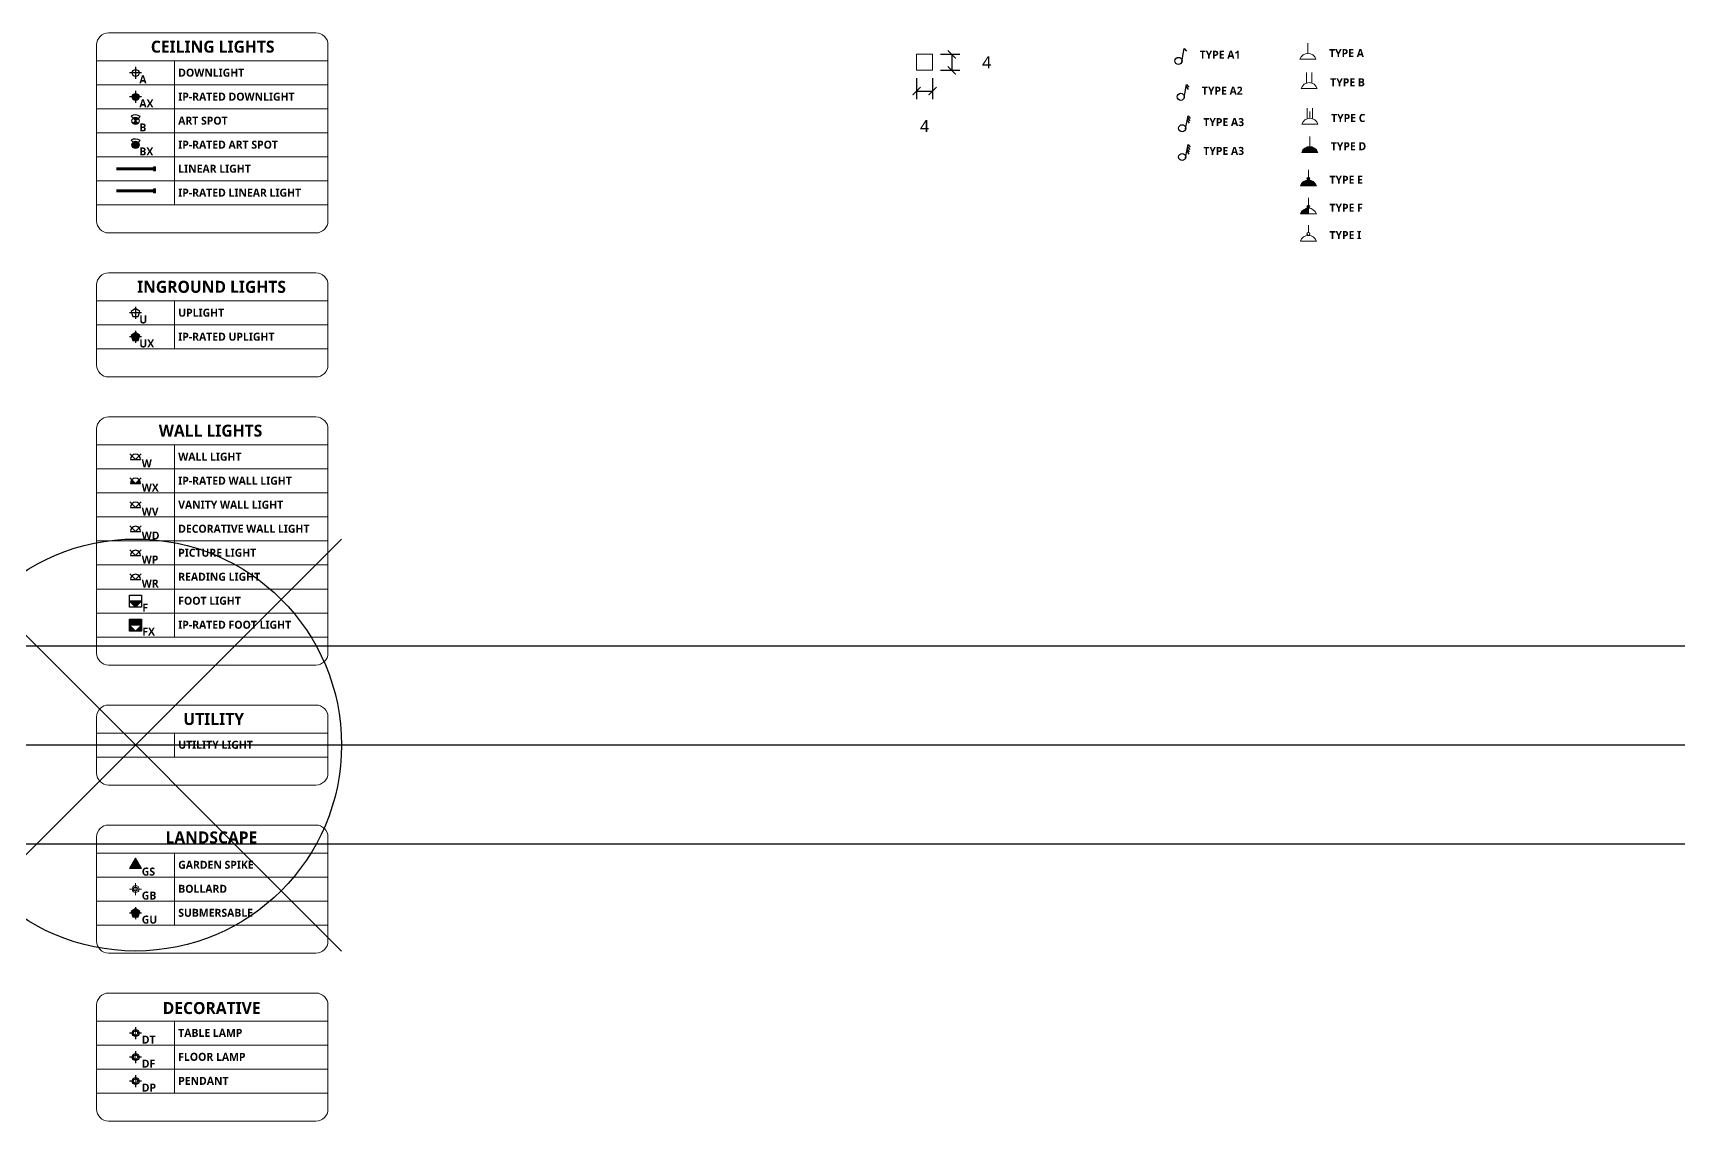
# Model space of a CAD drawing. Header units: millimetres. Extents: x 38267 to 100090, y -15201 to 6358.
# Drawn here: x 39038.2 to 39449.4, y -1068.6 to -796.6 of the extents above; entities that cross this region are included whole.
import ezdxf

# ---------------------------------------------------------------- set-up
doc = ezdxf.new("R2010")
doc.units = ezdxf.units.MM
doc.header["$PDMODE"] = 35
doc.linetypes.add('Center 1_4_', pattern=[13.49375, 6.35, -2.38125, 2.38125, -2.38125])
for name, color, linetype, lineweight in [('E-LUM-BLD', 91, 'Continuous', 30), ('E-LUM-DIM', 7, 'Center 1_4_', 30), ('E-LUM-DL', 131, 'Continuous', 30), ('E-LUM-FL', 21, 'Continuous', 30), ('E-LUM-FLMP', 105, 'Continuous', 30), ('E-LUM-GFIT', 252, 'Continuous', 30), ('E-LUM-LL', 175, 'Continuous', 30), ('E-LUM-PDT', 135, 'Continuous', 30), ('E-LUM-SP', 143, 'Continuous', 30), ('E-LUM-SPK', 71, 'Continuous', 30), ('E-LUM-SWIT', 55, 'Continuous', 30), ('E-LUM-TLMP', 33, 'Continuous', 30), ('E-LUM-TRK', 31, 'Continuous', 30), ('E-LUM-UL', 91, 'Continuous', 30), ('E-LUM-WL', 201, 'Continuous', 30), ('P-BLOCK', 7, 'Continuous', 15)]:
    doc.layers.add(name, color=color, linetype=linetype, lineweight=lineweight)
doc.styles.add('1-1', font='Yu Gothic UI Semibold.ttf', dxfattribs={"height": 1.5})
doc.styles.get("Standard").update_dxf_attribs({"font": 'arial.ttf', "height": 3})
doc.dimstyles.new('1-1', dxfattribs={"dimtxt": 3, "dimasz": 2, "dimexe": 2, "dimexo": 2, "dimgap": 1.5, "dimtad": 1, "dimtih": 1, "dimtoh": 1, "dimdec": 0, "dimzin": 0, "dimdsep": 46, "dimtxsty": 'Standard', "dimblk": 'ARCHTICK', "dimcen": 0, "dimclrd": 256, "dimclre": 256, "dimclrt": 256, "dimadec": 0, "dimazin": 0, "dimtfac": 1, "dimtdec": 0, "dimtofl": 0, "dimtmove": 2, "dimatfit": 2, "dimfxl": 1, "dimtolj": 1, "dimtzin": 0, "dimlwd": -1, "dimlwe": -1, "dimarcsym": 0})

# ---------------------------------------------------------------- blocks, each defined once
blk = doc.blocks.new('_ArchTick')
at = {"color": 0, "linetype": 'ByBlock', "const_width": 0.15}
blk.add_lwpolyline([(-0.5, -0.5), (0.5, 0.5)], dxfattribs=at)
blk = doc.blocks.new('*D18')
at = {"layer": 'Defpoints', "color": 0, "ltscale": 10, "transparency": 16777216}
for p in [(39259.09, -805.93), (39263.09, -805.93), (39263.09, -811.11)]:
    blk.add_point(p, dxfattribs=at)
at = {"layer": 'E-LUM-DIM', "ltscale": 10, "transparency": 16777216}
for p, q in [((39259.09, -807.93), (39259.09, -813.11)), ((39263.09, -807.93), (39263.09, -813.11)), ((39259.09, -811.11), (39263.09, -811.11))]:
    blk.add_line(p, q, dxfattribs=at)
at = {"layer": 'E-LUM-DIM', "ltscale": 10, "transparency": 16777216, "xscale": 2, "yscale": 2, "zscale": 2, "rotation": 180}
blk.add_blockref('_ArchTick', (39259.09, -811.11), dxfattribs=at)
at = {"layer": 'E-LUM-DIM', "ltscale": 10, "transparency": 16777216, "xscale": 2, "yscale": 2, "zscale": 2}
blk.add_blockref('_ArchTick', (39263.09, -811.11), dxfattribs=at)
at = {"layer": 'E-LUM-DIM', "lineweight": 0, "ltscale": 10, "transparency": 16777216, "insert": (39261.09, -819.86), "char_height": 3, "attachment_point": 5}
blk.add_mtext('\\A1;4', dxfattribs=at)
blk = doc.blocks.new('*D8')
at = {"layer": 'Defpoints', "color": 0, "ltscale": 10, "transparency": 16777216}
for p in [(39263.09, -801.93), (39263.09, -805.93), (39267.86, -805.93)]:
    blk.add_point(p, dxfattribs=at)
at = {"layer": 'E-LUM-DIM', "ltscale": 10, "transparency": 16777216}
for p, q in [((39265.09, -801.93), (39269.86, -801.93)), ((39267.86, -801.93), (39267.86, -805.93)), ((39265.09, -805.93), (39269.86, -805.93))]:
    blk.add_line(p, q, dxfattribs=at)
at = {"layer": 'E-LUM-DIM', "ltscale": 10, "transparency": 16777216, "xscale": 2, "yscale": 2, "zscale": 2}
for p, rotation in [((39267.86, -801.93), 90), ((39267.86, -805.93), 270)]:
    blk.add_blockref('_ArchTick', p, dxfattribs=dict(at, rotation=rotation))
at = {"layer": 'E-LUM-DIM', "lineweight": 0, "ltscale": 10, "transparency": 16777216, "insert": (39276.61, -803.93), "char_height": 3, "attachment_point": 5}
blk.add_mtext('\\A1;4', dxfattribs=at)
blk = doc.blocks.new('A')
at = {"layer": 'E-LUM-DL', "lineweight": 30}
for p, q in [((1.5, 0), (-1.5, 0)), ((0, 1.5), (0, -1.5))]:
    blk.add_line(p, q, dxfattribs=at)
blk.add_circle((0, 0), 0.869, dxfattribs=at)
at = {"layer": 'E-LUM-GFIT', "lineweight": 0}
blk.add_circle((0, 0), 0.869, dxfattribs=at)
blk = doc.blocks.new('AX')
at = {"layer": 'E-LUM-DL', "lineweight": 0, "ltscale": 100}
h = blk.add_hatch(color=256, dxfattribs=at)
h.dxf.hatch_style = 1
edge = h.paths.add_edge_path()
edge.add_arc((0, 0), 0.869, 0, 360)
at = {"layer": 'E-LUM-DL', "lineweight": 30}
for p, q in [((1.5, 0), (-1.5, 0)), ((0, 1.5), (0, -1.5))]:
    blk.add_line(p, q, dxfattribs=at)
blk.add_circle((0, 0), 0.869, dxfattribs=at)
at = {"layer": 'E-LUM-GFIT', "lineweight": 0}
blk.add_circle((0, 0), 0.869, dxfattribs=at)
blk = doc.blocks.new('B')
at = {"layer": 'E-LUM-SP', "lineweight": 30}
h = blk.add_hatch(color=256, dxfattribs=at)
h.dxf.hatch_style = 1
h.paths.add_polyline_path([(0.63, -0.65), (0, 0), (-0.65, -0.63, 0.414006)])
h.paths.add_polyline_path([(0.65, 0.63, 0.414006), (-0.63, 0.65), (0, 0)])
at = {"layer": 'E-LUM-GFIT', "lineweight": 30}
blk.add_circle((0, 0), 0.902, dxfattribs=at)
at = {"layer": 'E-LUM-SP', "lineweight": 30}
for p, q in [((-1.12, 1.15), (0.63, -0.65)), ((-0.65, -0.63), (1.15, 1.12))]:
    blk.add_line(p, q, dxfattribs=at)
blk.add_circle((0, 0), 0.902, dxfattribs=at)
blk.add_arc((-0.01, -0.57), 2.05, 55.5571, 122.7584, dxfattribs=at)
blk = doc.blocks.new('BX')
at = {"layer": 'E-LUM-SP', "lineweight": 30, "ltscale": 10}
h = blk.add_hatch(color=256, dxfattribs=at)
h.dxf.hatch_style = 1
h.paths.add_polyline_path([(0, 0), (-0.63, 0.65, 0.202824), (-0.9, 0, 0.19519), (-0.65, -0.63)])
h.paths.add_polyline_path([(0, 0), (0.63, -0.65, 0.202824), (0.9, 0, 0.19519), (0.65, 0.63)])
at = {"layer": 'E-LUM-SP', "lineweight": 30}
h = blk.add_hatch(color=256, dxfattribs=at)
h.dxf.hatch_style = 1
h.paths.add_polyline_path([(0.63, -0.65), (0, 0), (-0.65, -0.63, 0.414006)])
h.paths.add_polyline_path([(0.65, 0.63, 0.414006), (-0.63, 0.65), (0, 0)])
at = {"layer": 'E-LUM-GFIT', "lineweight": 30}
blk.add_circle((0, 0), 0.902, dxfattribs=at)
at = {"layer": 'E-LUM-SP', "lineweight": 30}
for p, q in [((-1.12, 1.15), (0.63, -0.65)), ((-0.65, -0.63), (1.15, 1.12))]:
    blk.add_line(p, q, dxfattribs=at)
blk.add_circle((0, 0), 0.902, dxfattribs=at)
blk.add_arc((-0.01, -0.57), 2.05, 55.5571, 122.7584, dxfattribs=at)
blk = doc.blocks.new('C')
at = {"layer": 'E-LUM-LL', "lineweight": 0, "ltscale": 100}
for p, q in [((-0.35, 0.37), (-0.35, 0.5)), ((-0.35, 0.5), (0.15, 0.5)), ((0, 0.37), (-0.35, 0.37)), ((0, -0.37), (0, 0.37)), ((0.15, 0.5), (0.15, -0.5)), ((-0.35, -0.37), (-0.35, -0.5)), ((-0.35, -0.37), (0, -0.37)), ((-0.35, -0.5), (0.15, -0.5))]:
    blk.add_line(p, q, dxfattribs=at)
blk = doc.blocks.new('CX')
at = {"layer": 'E-LUM-LL', "lineweight": 0, "ltscale": 100}
for p, q in [((-0.35, 0.37), (-0.35, 0.5)), ((-0.35, 0.5), (0.15, 0.5)), ((0, 0.37), (-0.35, 0.37)), ((0, -0.37), (0, 0.37)), ((0.15, 0.5), (0.15, -0.5)), ((-0.35, -0.37), (-0.35, -0.5)), ((-0.35, -0.37), (0, -0.37)), ((-0.35, -0.5), (0.15, -0.5))]:
    blk.add_line(p, q, dxfattribs=at)
blk = doc.blocks.new('U')
at = {"layer": 'E-LUM-GFIT', "lineweight": 30}
blk.add_lwpolyline([(-1.07, 0.35), (-0.66, -0.91), (0.66, -0.91), (1.07, 0.35), (0, 1.12), (-1.07, 0.35)], dxfattribs=at)
at = {"layer": 'E-LUM-UL', "lineweight": 30}
for p, q in [((1.5, 0), (-1.5, 0)), ((0, 1.5), (0, -1.5))]:
    blk.add_line(p, q, dxfattribs=at)
blk.add_lwpolyline([(-1.07, 0.35), (-0.66, -0.91), (0.66, -0.91), (1.07, 0.35), (0, 1.12), (-1.07, 0.35)], dxfattribs=at)
blk = doc.blocks.new('UX')
at = {"layer": 'E-LUM-UL', "lineweight": 30}
h = blk.add_hatch(color=256, dxfattribs=at)
h.dxf.hatch_style = 1
h.paths.add_polyline_path([(0, 1.12), (-1.07, 0.35), (-0.66, -0.91), (0.66, -0.91), (1.07, 0.35)])
at = {"layer": 'E-LUM-GFIT', "lineweight": 30}
blk.add_lwpolyline([(-1.07, 0.35), (-0.66, -0.91), (0.66, -0.91), (1.07, 0.35), (0, 1.12), (-1.07, 0.35)], dxfattribs=at)
at = {"layer": 'E-LUM-UL', "lineweight": 30}
for p, q in [((1.5, 0), (-1.5, 0)), ((0, 1.5), (0, -1.5))]:
    blk.add_line(p, q, dxfattribs=at)
blk.add_lwpolyline([(-1.07, 0.35), (-0.66, -0.91), (0.66, -0.91), (1.07, 0.35), (0, 1.12), (-1.07, 0.35)], dxfattribs=at)
blk = doc.blocks.new('W')
at = {"layer": 'E-LUM-WL', "linetype": 'Continuous', "lineweight": 30}
for p, q in [((-1.41, 1.41), (0, 0)), ((-1.27, 0), (1.27, 0)), ((0, 0), (1.41, 1.41))]:
    blk.add_line(p, q, dxfattribs=at)
blk.add_arc((0, 0), 1.27, 0, 180, dxfattribs=at)
blk = doc.blocks.new('WX')
at = {"layer": 'E-LUM-WL', "linetype": 'ByBlock', "lineweight": 0, "ltscale": 10}
h = blk.add_hatch(color=256, dxfattribs=at)
h.dxf.hatch_style = 1
h.paths.add_polyline_path([(-0.9, 0.9, 0.198912), (-1.27, 0), (0, 0)])
h.paths.add_polyline_path([(0.9, 0.9), (0, 0), (1.27, 0, 0.198912)])
at = {"layer": 'E-LUM-WL', "linetype": 'Continuous', "lineweight": 30}
for p, q in [((-1.41, 1.41), (0, 0)), ((-1.27, 0), (1.27, 0)), ((0, 0), (1.41, 1.41))]:
    blk.add_line(p, q, dxfattribs=at)
blk.add_arc((0, 0), 1.27, 0, 180, dxfattribs=at)
blk = doc.blocks.new('WV')
at = {"layer": 'E-LUM-WL', "linetype": 'Continuous', "lineweight": 30}
for p, q in [((-1.41, 1.41), (0, 0)), ((-1.27, 0), (1.27, 0)), ((0, 0), (1.41, 1.41))]:
    blk.add_line(p, q, dxfattribs=at)
blk.add_arc((0, 0), 1.27, 0, 180, dxfattribs=at)
blk = doc.blocks.new('WD')
at = {"layer": 'E-LUM-WL', "linetype": 'Continuous', "lineweight": 30}
for p, q in [((-1.41, 1.41), (0, 0)), ((-1.27, 0), (1.27, 0)), ((0, 0), (1.41, 1.41))]:
    blk.add_line(p, q, dxfattribs=at)
blk.add_arc((0, 0), 1.27, 0, 180, dxfattribs=at)
blk = doc.blocks.new('WP')
at = {"layer": 'E-LUM-WL', "linetype": 'Continuous', "lineweight": 30}
for p, q in [((-1.41, 1.41), (0, 0)), ((-1.27, 0), (1.27, 0)), ((0, 0), (1.41, 1.41))]:
    blk.add_line(p, q, dxfattribs=at)
blk.add_arc((0, 0), 1.27, 0, 180, dxfattribs=at)
blk = doc.blocks.new('WR')
at = {"layer": 'E-LUM-WL', "linetype": 'Continuous', "lineweight": 30}
for p, q in [((-1.41, 1.41), (0, 0)), ((-1.27, 0), (1.27, 0)), ((0, 0), (1.41, 1.41))]:
    blk.add_line(p, q, dxfattribs=at)
blk.add_arc((0, 0), 1.27, 0, 180, dxfattribs=at)
blk = doc.blocks.new('FX')
at = {"layer": 'E-LUM-FL', "lineweight": 30, "ltscale": 100}
h = blk.add_hatch(color=256, dxfattribs=at)
h.dxf.hatch_style = 1
h.paths.add_polyline_path([(1.5, 0), (0, -1.5), (1.5, -1.5)])
h.paths.add_polyline_path([(0, -1.5), (-1.5, 0), (-1.5, -1.5)])
h.paths.add_polyline_path([(-1.5, 1.5), (-1.5, 0), (1.5, 0), (1.5, 1.5)])
for p, q in [((1.5, 0), (-1.5, 0)), ((-1.5, 0), (0, -1.5)), ((0, -1.5), (1.5, 0))]:
    blk.add_line(p, q, dxfattribs=at)
at = {"layer": 'E-LUM-FL', "lineweight": 30}
blk.add_lwpolyline([(-1.5, 1.5), (1.5, 1.5), (1.5, -1.5), (-1.5, -1.5)], close=True, dxfattribs=at)
at = {"layer": 'E-LUM-GFIT', "lineweight": 30}
blk.add_lwpolyline([(-1.5, 1.5), (1.5, 1.5), (1.5, -1.5), (-1.5, -1.5)], close=True, dxfattribs=at)
blk = doc.blocks.new('F')
at = {"layer": 'E-LUM-FL', "lineweight": 30, "ltscale": 100}
h = blk.add_hatch(color=256, dxfattribs=at)
h.dxf.hatch_style = 1
h.paths.add_polyline_path([(1.5, 0), (-1.5, 0), (0, -1.5)])
for p, q in [((1.5, 0), (-1.5, 0)), ((-1.5, 0), (0, -1.5)), ((0, -1.5), (1.5, 0))]:
    blk.add_line(p, q, dxfattribs=at)
at = {"layer": 'E-LUM-FL', "lineweight": 30}
blk.add_lwpolyline([(-1.5, 1.5), (1.5, 1.5), (1.5, -1.5), (-1.5, -1.5)], close=True, dxfattribs=at)
at = {"layer": 'E-LUM-GFIT', "lineweight": 30}
blk.add_lwpolyline([(-1.5, 1.5), (1.5, 1.5), (1.5, -1.5), (-1.5, -1.5)], close=True, dxfattribs=at)
blk = doc.blocks.new('GU')
at = {"layer": 'E-LUM-UL', "lineweight": 30}
h = blk.add_hatch(color=256, dxfattribs=at)
h.dxf.hatch_style = 1
h.paths.add_polyline_path([(0, 1.12), (-1.07, 0.35), (-0.66, -0.91), (0.66, -0.91), (1.07, 0.35)])
at = {"layer": 'E-LUM-GFIT', "lineweight": 30}
blk.add_lwpolyline([(-1.07, 0.35), (-0.66, -0.91), (0.66, -0.91), (1.07, 0.35), (0, 1.12), (-1.07, 0.35)], dxfattribs=at)
at = {"layer": 'E-LUM-UL', "lineweight": 30}
for p, q in [((1.5, 0), (-1.5, 0)), ((0, 1.5), (0, -1.5))]:
    blk.add_line(p, q, dxfattribs=at)
blk.add_lwpolyline([(-1.07, 0.35), (-0.66, -0.91), (0.66, -0.91), (1.07, 0.35), (0, 1.12), (-1.07, 0.35)], dxfattribs=at)
blk = doc.blocks.new('GB')
at = {"layer": 'E-LUM-BLD', "lineweight": 0}
for p, q in [((-0.53, 0), (-1.5, 0)), ((0, 1.5), (0, 0.53)), ((1.5, 0), (0.53, 0)), ((0, -0.53), (0, -1.5))]:
    blk.add_line(p, q, dxfattribs=at)
for radius in [0.869, 0.528]:
    blk.add_circle((0, 0), radius, dxfattribs=at)
at = {"layer": 'E-LUM-GFIT', "lineweight": 0}
blk.add_circle((0, 0), 0.869, dxfattribs=at)
at = {"layer": 'E-LUM-BLD', "lineweight": 0, "style": '1-1'}
blk.add_text('B', height=0.867, dxfattribs=at).set_placement((-0.33, -0.44))
blk = doc.blocks.new('GS')
at = {"layer": 'E-LUM-SPK', "lineweight": 0}
h = blk.add_hatch(color=256, dxfattribs=at)
h.dxf.hatch_style = 1
h.paths.add_polyline_path([(-1.5, -1.09), (1.5, -1.09), (0, 1.51)])
at = {"layer": 'E-LUM-GFIT', "lineweight": 0}
blk.add_lwpolyline([(-1.5, -1.09), (1.5, -1.09), (0, 1.51), (-1.5, -1.09)], dxfattribs=at)
at = {"layer": 'E-LUM-SPK', "lineweight": 0}
blk.add_lwpolyline([(-1.5, -1.09), (1.5, -1.09), (0, 1.51), (-1.5, -1.09)], dxfattribs=at)
blk = doc.blocks.new('DP')
at = {"layer": 'E-LUM-GFIT', "lineweight": 30}
blk.add_circle((0, 0), 0.869, dxfattribs=at)
at = {"layer": 'E-LUM-PDT', "lineweight": 30}
for p, q in [((-0.53, 0), (-1.5, 0)), ((0, 1.5), (0, 0.53)), ((1.5, 0), (0.53, 0)), ((0, -0.53), (0, -1.5))]:
    blk.add_line(p, q, dxfattribs=at)
for radius in [0.869, 0.528]:
    blk.add_circle((0, 0), radius, dxfattribs=at)
at = {"layer": 'E-LUM-PDT', "lineweight": 30, "insert": (-0.2, 0.44), "char_height": 0.867, "attachment_point": 1, "style": '1-1'}
blk.add_mtext_dynamic_manual_height_columns('P', width=0.8673, gutter_width=4.34, heights=[0], dxfattribs=at)
blk = doc.blocks.new('DT')
at = {"layer": 'E-LUM-GFIT', "lineweight": 30}
blk.add_circle((0, 0), 0.869, dxfattribs=at)
at = {"layer": 'E-LUM-TLMP', "lineweight": 30}
for p, q in [((-0.53, 0), (-1.5, 0)), ((0, 1.5), (0, 0.53)), ((1.5, 0), (0.53, 0)), ((0, -0.53), (0, -1.5))]:
    blk.add_line(p, q, dxfattribs=at)
for radius in [0.869, 0.528]:
    blk.add_circle((0, 0), radius, dxfattribs=at)
at = {"layer": 'E-LUM-TLMP', "lineweight": 30, "insert": (-0.32, 0.39), "char_height": 0.867, "attachment_point": 1, "style": '1-1'}
blk.add_mtext_dynamic_manual_height_columns('T', width=0.8673, gutter_width=4.34, heights=[0], dxfattribs=at)
blk = doc.blocks.new('DF')
at = {"layer": 'E-LUM-FLMP', "lineweight": 30}
for p, q in [((-0.53, 0), (-1.5, 0)), ((0, 1.5), (0, 0.53)), ((1.5, 0), (0.53, 0)), ((0, -0.53), (0, -1.5))]:
    blk.add_line(p, q, dxfattribs=at)
for radius in [0.869, 0.528]:
    blk.add_circle((0, 0), radius, dxfattribs=at)
at = {"layer": 'E-LUM-GFIT', "lineweight": 30}
blk.add_circle((0, 0), 0.869, dxfattribs=at)
at = {"layer": 'E-LUM-FLMP', "lineweight": 30, "style": '1-1'}
blk.add_text('F', height=0.867, dxfattribs=at).set_placement((-0.33, -0.43))
blk = doc.blocks.new('Y')
at = {"layer": 'E-LUM-LL', "linetype": 'ByBlock', "lineweight": 30}
for p, q in [((0.5149, 0.5149), (-0.5149, -0.5149)), ((-0.5149, 0.5149), (0.5149, -0.5149)), ((7.9688, 0), (-7.9688, 0))]:
    blk.add_line(p, q, dxfattribs=at)
blk.add_lwpolyline([(7.5, 0.2477), (7.5, -0.2477), (-7.5, -0.2477), (-7.5, 0.2477)], close=True, dxfattribs=at)
blk.add_circle((0, 0), 0.5149, dxfattribs=at)

msp = doc.modelspace()

# ---------------------------------------------------------------- hatches: boundary and pattern name
at = {"layer": 'E-LUM-SWIT', "linetype": 'ByBlock', "lineweight": 0, "ltscale": 10}
h = msp.add_hatch(color=256, dxfattribs=at)
h.dxf.hatch_style = 1
h.paths.add_polyline_path([(39355.35, -826.44), (39359.35, -826.44, 0.727447)])
h = msp.add_hatch(color=256, dxfattribs=at)
h.dxf.hatch_style = 1
h.paths.add_polyline_path([(39356.67, -833.01, 1), (39357.36, -833.01, 1)])
h.paths.add_polyline_path([(39355.02, -834.81), (39359.02, -834.81, 0.727447)])
h = msp.add_hatch(color=256, dxfattribs=at)
h.dxf.hatch_style = 1
h.paths.add_polyline_path([(39357.02, -839.67, 0.414214), (39356.67, -840.02, 0.414214), (39357.02, -840.36)])
h.paths.add_polyline_path([(39357.02, -840.36, 0.325247), (39355.02, -841.82), (39357.02, -841.82)])

# ---------------------------------------------------------------- linework, layer by layer
at = {"layer": 'E-LUM-LL', "linetype": 'ByBlock', "lineweight": 0, "ltscale": 10, "const_width": 0.748}
for points in [[(39068.63, -830.58), (39059.05, -830.58)], [(39068.63, -836.08), (39059.05, -836.08)]]:
    msp.add_lwpolyline(points, dxfattribs=at)
at = {"layer": 'E-LUM-SWIT', "linetype": 'ByBlock', "lineweight": 30, "ltscale": 10}
for p, q in [((39325.41, -803.75), (39326.01, -800.45)), ((39326.01, -800.45), (39326.54, -801.14)), ((39325.99, -812.74), (39326.59, -809.44)), ((39326.48, -810.01), (39327.01, -810.7)), ((39326.59, -809.44), (39327.11, -810.13)), ((39326.33, -820.58), (39326.94, -817.28)), ((39326.73, -818.42), (39327.25, -819.11)), ((39326.83, -817.85), (39327.36, -818.54)), ((39326.94, -817.28), (39327.46, -817.97)), ((39326.33, -827.77), (39326.94, -824.47)), ((39326.62, -826.18), (39327.15, -826.87)), ((39326.73, -825.61), (39327.25, -826.3)), ((39326.83, -825.04), (39327.36, -825.73)), ((39326.94, -824.47), (39327.46, -825.17))]:
    msp.add_line(p, q, dxfattribs=at)
at = {"layer": 'E-LUM-SWIT', "linetype": 'ByBlock', "lineweight": 0, "ltscale": 10}
for p, q in [((39356.92, -801.7), (39356.92, -799.16)), ((39354.92, -803.16), (39358.92, -803.16)), ((39356.54, -809.11), (39356.54, -806.45)), ((39357.88, -809.11), (39357.88, -806.45)), ((39355.21, -810.45), (39359.21, -810.45)), ((39356.74, -818.02), (39356.74, -815.37)), ((39357.41, -817.91), (39357.41, -816.26)), ((39358.09, -818.02), (39358.09, -815.37)), ((39355.41, -819.37), (39359.41, -819.37)), ((39357.35, -824.98), (39357.35, -822.44)), ((39355.35, -826.44), (39359.35, -826.44)), ((39355.02, -834.81), (39359.02, -834.81)), ((39357.02, -832.66), (39357.02, -830.81)), ((39357.02, -841.82), (39357.02, -837.82)), ((39355.02, -841.82), (39359.02, -841.82)), ((39357.02, -846.5), (39357.02, -844.65)), ((39355.02, -848.65), (39359.02, -848.65))]:
    msp.add_line(p, q, dxfattribs=at)
at = {"layer": 'E-LUM-SWIT', "linetype": 'ByBlock', "lineweight": 30, "ltscale": 10}
for centre in [(39324.55, -803.57), (39325.13, -812.56), (39325.47, -820.4), (39325.47, -827.59)]:
    msp.add_circle(centre, 0.879, dxfattribs=at)
at = {"layer": 'E-LUM-SWIT', "linetype": 'ByBlock', "lineweight": 0, "ltscale": 10}
for centre in [(39357.02, -833.01), (39357.02, -840.02), (39357.02, -846.84)]:
    msp.add_circle(centre, 0.347, dxfattribs=at)
for centre in [(39356.92, -803.8), (39357.21, -811.1), (39357.41, -820.02), (39357.35, -827.08), (39357.02, -835.46), (39357.02, -842.47), (39357.02, -849.29)]:
    msp.add_arc(centre, 2.1, 17.9322, 162.0678, dxfattribs=at)
at = {"layer": 'P-BLOCK', "lineweight": 0}
for p, q in [((39108.93, -796.58), (39057.11, -796.58)), ((39108.93, -856.58), (39057.11, -856.58)), ((39108.93, -892.58), (39057.11, -892.58)), ((39108.93, -964.58), (39057.11, -964.58)), ((39108.93, -994.58), (39057.11, -994.58)), ((39108.93, -1036.58), (39057.11, -1036.58))]:
    msp.add_line(p, q, dxfattribs=at)
at = {"layer": 'P-BLOCK', "lineweight": 0, "transparency": 33554687}
for p, q in [((39054.11, -799.58), (39054.11, -843.58)), ((39111.93, -799.58), (39111.93, -843.58)), ((39054.11, -859.58), (39054.11, -879.58)), ((39111.93, -859.58), (39111.93, -879.58)), ((39054.11, -895.58), (39054.11, -951.58)), ((39111.93, -895.58), (39111.93, -951.58)), ((39054.11, -967.58), (39054.11, -981.58)), ((39111.93, -967.58), (39111.93, -981.58)), ((39054.11, -997.58), (39054.11, -1023.58)), ((39111.93, -997.58), (39111.93, -1023.58)), ((39054.11, -1039.58), (39054.11, -1065.58)), ((39111.93, -1039.58), (39111.93, -1065.58))]:
    msp.add_line(p, q, dxfattribs=at)
at = {"layer": 'P-BLOCK', "lineweight": 0, "ltscale": 100, "transparency": 33554687}
for p, q in [((39054.11, -803.58), (39111.93, -803.58)), ((39073.56, -803.58), (39073.56, -839.58)), ((39054.11, -809.58), (39111.93, -809.58)), ((39054.11, -815.58), (39111.93, -815.58)), ((39054.11, -821.58), (39111.93, -821.58)), ((39054.11, -827.58), (39111.93, -827.58)), ((39054.11, -833.58), (39111.93, -833.58)), ((39054.11, -839.58), (39111.93, -839.58)), ((39057.11, -846.58), (39108.93, -846.58)), ((39054.11, -863.58), (39111.93, -863.58)), ((39073.56, -863.58), (39073.56, -875.58)), ((39054.11, -869.58), (39111.93, -869.58)), ((39054.11, -875.58), (39111.93, -875.58)), ((39057.11, -882.58), (39108.93, -882.58)), ((39054.11, -899.58), (39111.93, -899.58)), ((39073.56, -899.58), (39073.56, -947.58)), ((39054.11, -905.58), (39111.93, -905.58)), ((39054.11, -911.58), (39111.93, -911.58)), ((39054.11, -917.58), (39111.93, -917.58)), ((39054.11, -923.58), (39111.93, -923.58)), ((39054.11, -929.58), (39111.93, -929.58)), ((39054.11, -935.58), (39111.93, -935.58)), ((39054.11, -941.58), (39111.93, -941.58)), ((39054.11, -947.58), (39111.93, -947.58)), ((39057.11, -954.58), (39108.93, -954.58)), ((39054.11, -971.58), (39111.93, -971.58)), ((39073.56, -971.58), (39073.56, -977.58)), ((39054.11, -977.58), (39111.93, -977.58)), ((39057.11, -984.58), (39108.93, -984.58)), ((39054.11, -1001.58), (39111.93, -1001.58)), ((39073.56, -1001.58), (39073.56, -1019.58)), ((39054.11, -1007.58), (39111.93, -1007.58)), ((39054.11, -1013.58), (39111.93, -1013.58)), ((39054.11, -1019.58), (39111.93, -1019.58)), ((39057.11, -1026.58), (39108.93, -1026.58)), ((39054.11, -1043.58), (39111.93, -1043.58)), ((39073.56, -1043.58), (39073.56, -1061.58)), ((39054.11, -1049.58), (39111.93, -1049.58)), ((39054.11, -1055.58), (39111.93, -1055.58)), ((39054.11, -1061.58), (39111.93, -1061.58)), ((39057.11, -1068.58), (39108.93, -1068.58))]:
    msp.add_line(p, q, dxfattribs=at)
at = {"layer": 'P-BLOCK', "lineweight": 0, "ltscale": 10}
msp.add_lwpolyline([(39259.09, -801.93), (39263.09, -801.93), (39263.09, -805.93), (39259.09, -805.93)], close=True, dxfattribs=at)
at = {"layer": 'P-BLOCK', "lineweight": 0, "transparency": 33554687}
for centre, start, end in [((39057.11, -799.58), 90, 180), ((39108.93, -799.58), 0, 90), ((39057.11, -843.58), 180, 270), ((39108.93, -843.58), 270, 0), ((39057.11, -859.58), 90, 180), ((39108.93, -859.58), 0, 90), ((39057.11, -879.58), 180, 270), ((39108.93, -879.58), 270, 0), ((39057.11, -895.58), 90, 180), ((39108.93, -895.58), 0, 90), ((39057.11, -951.58), 180, 270), ((39108.93, -951.58), 270, 0), ((39057.11, -967.58), 90, 180), ((39108.93, -967.58), 0, 90), ((39057.11, -981.58), 180, 270), ((39108.93, -981.58), 270, 0), ((39057.11, -997.58), 90, 180), ((39108.93, -997.58), 0, 90), ((39057.11, -1023.58), 180, 270), ((39108.93, -1023.58), 270, 0), ((39057.11, -1039.58), 90, 180), ((39108.93, -1039.58), 0, 90), ((39057.11, -1065.58), 180, 270), ((39108.93, -1065.58), 270, 0)]:
    msp.add_arc(centre, 3, start, end, dxfattribs=at)

# ---------------------------------------------------------------- block references
at = {"layer": 'E-LUM-BLD', "linetype": 'ByBlock', "lineweight": 0}
msp.add_blockref('GB', (39063.84, -1010.58), dxfattribs=at)
at = {"layer": 'E-LUM-DL', "linetype": 'ByBlock', "lineweight": 0, "ltscale": 10}
for name, p in [('A', (39063.84, -806.58)), ('AX', (39063.84, -812.58))]:
    msp.add_blockref(name, p, dxfattribs=at)
at = {"layer": 'E-LUM-FL', "linetype": 'Continuous', "lineweight": 30, "ltscale": 10}
msp.add_blockref('F', (39063.84, -938.58), dxfattribs=at)
at = {"layer": 'E-LUM-FL', "linetype": 'Continuous', "lineweight": 0, "ltscale": 10}
msp.add_blockref('FX', (39063.84, -944.58), dxfattribs=at)
at = {"layer": 'E-LUM-FLMP', "linetype": 'Center 1_4_', "lineweight": 0, "ltscale": 10}
msp.add_blockref('DF', (39063.84, -1052.58), dxfattribs=at)
at = {"layer": 'E-LUM-LL', "linetype": 'ByBlock', "lineweight": 0, "ltscale": 10}
for name, p in [('C', (39068.63, -830.58)), ('CX', (39068.63, -836.08))]:
    msp.add_blockref(name, p, dxfattribs=at)
at = {"layer": 'E-LUM-PDT', "linetype": 'Continuous', "lineweight": 0, "ltscale": 10}
msp.add_blockref('DP', (39063.84, -1058.58), dxfattribs=at)
at = {"layer": 'E-LUM-SP', "linetype": 'ByBlock', "lineweight": 0, "ltscale": 10}
for name, p in [('B', (39063.84, -818.58)), ('BX', (39063.84, -824.58))]:
    msp.add_blockref(name, p, dxfattribs=at)
at = {"layer": 'E-LUM-SPK', "linetype": 'ByBlock', "lineweight": 0}
msp.add_blockref('GS', (39063.84, -1004.36), dxfattribs=at)
at = {"layer": 'E-LUM-TLMP', "linetype": 'Center 1_4_', "lineweight": 0, "ltscale": 10}
msp.add_blockref('DT', (39063.84, -1046.58), dxfattribs=at)
at = {"layer": 'E-LUM-TRK', "linetype": 'ByBlock', "lineweight": 0, "ltscale": 10, "xscale": 100, "yscale": 100, "zscale": 100}
msp.add_blockref('Y', (39063.84, -974.58), dxfattribs=at)
at = {"layer": 'E-LUM-UL', "linetype": 'ByBlock', "lineweight": 0, "ltscale": 10}
for name, p in [('U', (39063.84, -866.58)), ('UX', (39063.84, -872.58))]:
    msp.add_blockref(name, p, dxfattribs=at)
at = {"layer": 'E-LUM-UL', "linetype": 'ByBlock', "lineweight": 0}
msp.add_blockref('GU', (39063.84, -1016.58), dxfattribs=at)
at = {"layer": 'E-LUM-WL', "linetype": 'ByBlock', "lineweight": 0, "ltscale": 10}
msp.add_blockref('W', (39063.84, -903.17), dxfattribs=at)
at = {"layer": 'E-LUM-WL', "linetype": 'ByBlock', "lineweight": 0}
for name, p in [('WX', (39063.84, -909.17)), ('WV', (39063.84, -915.17)), ('WD', (39063.84, -921.17)), ('WP', (39063.84, -927.17)), ('WR', (39063.84, -933.17))]:
    msp.add_blockref(name, p, dxfattribs=at)

# ---------------------------------------------------------------- texts
at = {"layer": 'E-LUM-BLD', "color": 7, "lineweight": 0, "insert": (39065.39, -1011.21), "char_height": 2, "attachment_point": 1, "style": '1-1'}
msp.add_mtext_dynamic_manual_height_columns('{\\fYu Gothic UI Semibold|b1|i0|c128|p34;G}B', width=41.1217, gutter_width=597.4, heights=[0], dxfattribs=at)
at = {"layer": 'E-LUM-DL', "color": 7, "lineweight": 0, "char_height": 2, "attachment_point": 1, "style": '1-1'}
for s, insert in [('A', (39064.78, -807.21)), ('{\\fYu Gothic UI Semibold|b1|i0|c128|p34;A}X', (39064.78, -813.21))]:
    msp.add_mtext_dynamic_manual_height_columns(s, width=41.1217, gutter_width=597.4, heights=[0], dxfattribs=dict(at, insert=insert))
at = {"layer": 'E-LUM-FL', "color": 7, "lineweight": 0, "char_height": 2, "attachment_point": 1, "style": '1-1'}
for s, insert in [('F', (39065.52, -939.21)), ('FX', (39065.52, -945.21))]:
    msp.add_mtext_dynamic_manual_height_columns(s, width=41.1217, gutter_width=597.4, heights=[0], dxfattribs=dict(at, insert=insert))
at = {"layer": 'E-LUM-FLMP', "color": 7, "lineweight": 0, "insert": (39065.39, -1053.21), "char_height": 2, "attachment_point": 1, "style": '1-1'}
msp.add_mtext_dynamic_manual_height_columns('DF', width=41.1217, gutter_width=597.4, heights=[0], dxfattribs=at)
at = {"layer": 'E-LUM-PDT', "color": 7, "lineweight": 0, "insert": (39065.39, -1059.21), "char_height": 2, "attachment_point": 1, "style": '1-1'}
msp.add_mtext_dynamic_manual_height_columns('DP', width=41.1217, gutter_width=597.4, heights=[0], dxfattribs=at)
at = {"layer": 'E-LUM-SP', "color": 7, "lineweight": 0, "char_height": 2, "attachment_point": 1, "style": '1-1'}
for s, insert in [('B', (39064.78, -819.21)), ('{\\fYu Gothic UI Semibold|b1|i0|c128|p34;B}X', (39064.78, -825.21))]:
    msp.add_mtext_dynamic_manual_height_columns(s, width=41.1217, gutter_width=597.4, heights=[0], dxfattribs=dict(at, insert=insert))
at = {"layer": 'E-LUM-SPK', "color": 7, "lineweight": 0, "insert": (39065.39, -1005.21), "char_height": 2, "attachment_point": 1, "style": '1-1'}
msp.add_mtext_dynamic_manual_height_columns('GS', width=41.1217, gutter_width=597.4, heights=[0], dxfattribs=at)
at = {"layer": 'E-LUM-TLMP', "color": 7, "lineweight": 0, "insert": (39065.39, -1047.21), "char_height": 2, "attachment_point": 1, "style": '1-1'}
msp.add_mtext_dynamic_manual_height_columns('DT', width=41.1217, gutter_width=597.4, heights=[0], dxfattribs=at)
at = {"layer": 'E-LUM-UL', "color": 7, "lineweight": 0, "char_height": 2, "attachment_point": 1, "style": '1-1'}
for s, insert in [('U', (39064.78, -867.21)), ('UX', (39064.78, -873.21)), ('GU', (39065.39, -1017.21))]:
    msp.add_mtext_dynamic_manual_height_columns(s, width=41.1217, gutter_width=597.4, heights=[0], dxfattribs=dict(at, insert=insert))
at = {"layer": 'E-LUM-WL', "color": 7, "lineweight": 0, "char_height": 2, "attachment_point": 1, "style": '1-1'}
for s, insert in [('W', (39065.37, -903.21)), ('{\\fYu Gothic UI Semibold|b1|i0|c128|p34;W}X', (39065.37, -909.21)), ('{\\fYu Gothic UI Semibold|b1|i0|c128|p34;W}V', (39065.37, -915.21)), ('{\\fYu Gothic UI Semibold|b1|i0|c128|p34;W}D', (39065.37, -921.21)), ('{\\fYu Gothic UI Semibold|b1|i0|c128|p34;W}P', (39065.37, -927.21)), ('{\\fYu Gothic UI Semibold|b1|i0|c128|p34;W}R', (39065.37, -933.21))]:
    msp.add_mtext_dynamic_manual_height_columns(s, width=41.1217, gutter_width=597.4, heights=[0], dxfattribs=dict(at, insert=insert))
at = {"layer": 'P-BLOCK', "color": 7, "lineweight": 0, "transparency": 33554687, "char_height": 3, "attachment_point": 1, "style": '1-1'}
for s, width, insert in [('CEILING LIGHTS', 30.813, (39067.66, -798.52)), ('INGROUND LIGHTS', 40.8982, (39064.21, -858.55)), ('{\\fYu Gothic UI Semibold|b1|i0|c128|p34; }WALL LIGHTS', 30.813, (39068.63, -894.5)), ('UTILITY', 30.813, (39075.78, -966.58)), ('LANDSCAPE', 30.813, (39071.32, -996.18)), ('DECORATIVE', 30.813, (39070.63, -1038.82))]:
    msp.add_mtext_dynamic_manual_height_columns(s, width=width, gutter_width=597.4, heights=[0], dxfattribs=dict(at, insert=insert))
at = {"layer": 'P-BLOCK', "color": 7, "lineweight": 0, "char_height": 2, "attachment_point": 1, "style": '1-1'}
for s, insert in [('{\\fYu Gothic UI Semibold|b1|i0|c128|p34;TYPE A}1', (39329.84, -801.04)), ('{\\fYu Gothic UI Semibold|b1|i0|c128|p34;TYPE A}', (39362.2, -800.63)), ('{\\fYu Gothic UI Semibold|b1|i0|c128|p34;DOWNLIGHT}', (39074.5, -805.52)), ('{\\fYu Gothic UI Semibold|b1|i0|c128|p34;TYPE A}2', (39330.41, -810.03)), ('{\\fYu Gothic UI Semibold|b1|i0|c128|p34;TYPE }B', (39362.49, -807.93)), ('IP-RATED {\\fYu Gothic UI Semibold|b1|i0|c128|p34;DOWNLIGHT}', (39074.5, -811.52)), ('ART SPOT', (39074.5, -817.52)), ('{\\fYu Gothic UI Semibold|b1|i0|c128|p34;TYPE A}3', (39330.76, -817.88)), ('{\\fYu Gothic UI Semibold|b1|i0|c128|p34;TYPE }C', (39362.7, -816.84)), ('IP-RATED {\\fYu Gothic UI Semibold|b1|i0|c128|p34;ART SPOT}', (39074.5, -823.52)), ('{\\fYu Gothic UI Semibold|b1|i0|c128|p34;TYPE A}3', (39330.76, -825.07)), ('{\\fYu Gothic UI Semibold|b1|i0|c128|p34;TYPE }D', (39362.63, -823.91)), ('LINEAR LIGHT', (39074.5, -829.52)), ('{\\fYu Gothic UI Semibold|b1|i0|c128|p34;TYPE }E', (39362.3, -832.29)), ('IP-RATED LINEAR LIGHT', (39074.5, -835.52)), ('{\\fYu Gothic UI Semibold|b1|i0|c128|p34;TYPE }F', (39362.3, -839.29)), ('{\\fYu Gothic UI Semibold|b1|i0|c128|p34;TYPE }I', (39362.3, -846.12)), ('UP{\\fYu Gothic UI Semibold|b1|i0|c128|p34;LIGHT}', (39074.5, -865.52)), ('{\\fYu Gothic UI Semibold|b1|i0|c128|p34;IP-RATED }UP{\\fYu Gothic UI Semibold|b1|i0|c128|p34;LIGHT}', (39074.5, -871.52)), ('WALL LIGHT', (39074.5, -901.52)), ('IP-RATED {\\fYu Gothic UI Semibold|b1|i0|c128|p34;WALL LIGHT}', (39074.5, -907.52)), ('VANITY{\\fYu Gothic UI Semibold|b1|i0|c128|p34; WALL LIGHT}', (39074.5, -913.52)), ('DECORATIVE{\\fYu Gothic UI Semibold|b1|i0|c128|p34; WALL LIGHT}', (39074.5, -919.52)), ('{\\fYu Gothic UI Semibold|b1|i0|c128|p34;PICTURE LIGHT}', (39074.5, -925.52)), ('READING{\\fYu Gothic UI Semibold|b1|i0|c128|p34; LIGHT}', (39074.5, -931.52)), ('FOOT{\\fYu Gothic UI Semibold|b1|i0|c128|p34; LIGHT}', (39074.5, -937.52)), ('IP-RATED {\\fYu Gothic UI Semibold|b1|i0|c128|p34;FOOT LIGHT}', (39074.5, -943.52)), ('UTILITY{\\fYu Gothic UI Semibold|b1|i0|c128|p34; LIGHT}', (39074.5, -973.52)), ('GARDEN SPIKE', (39074.5, -1003.52)), ('BOLLARD', (39074.5, -1009.52)), ('SUBMERSABLE', (39074.5, -1015.52)), ('TABLE LAMP', (39074.5, -1045.52)), ('FLOOR LAMP', (39074.5, -1051.52)), ('PENDANT', (39074.5, -1057.52))]:
    msp.add_mtext_dynamic_manual_height_columns(s, width=41.1217, gutter_width=597.4, heights=[0], dxfattribs=dict(at, insert=insert))

# ---------------------------------------------------------------- dimensions: what is measured, and where the dimension line sits
at = {"layer": 'E-LUM-DIM', "lineweight": 0, "ltscale": 10}
dim = msp.add_linear_dim(base=(39267.86, -805.93), p1=(39263.09, -801.93), p2=(39263.09, -805.93), angle=90, dimstyle='1-1', dxfattribs=at)
dim.commit()
dim.dimension.update_dxf_attribs({"geometry": '*D8', "text_midpoint": (39276.61, -803.93)})
dim = msp.add_linear_dim(base=(39263.09, -811.11), p1=(39259.09, -805.93), p2=(39263.09, -805.93), dimstyle='1-1', override={"dimscale": 1, "dimtix": 0, "dimtofl": 0, "dimtmove": 2, "dimatfit": 2}, dxfattribs=at)
dim.commit()
dim.dimension.update_dxf_attribs({"geometry": '*D18', "text_midpoint": (39261.09, -819.86)})

doc.saveas('drawing.dxf')
